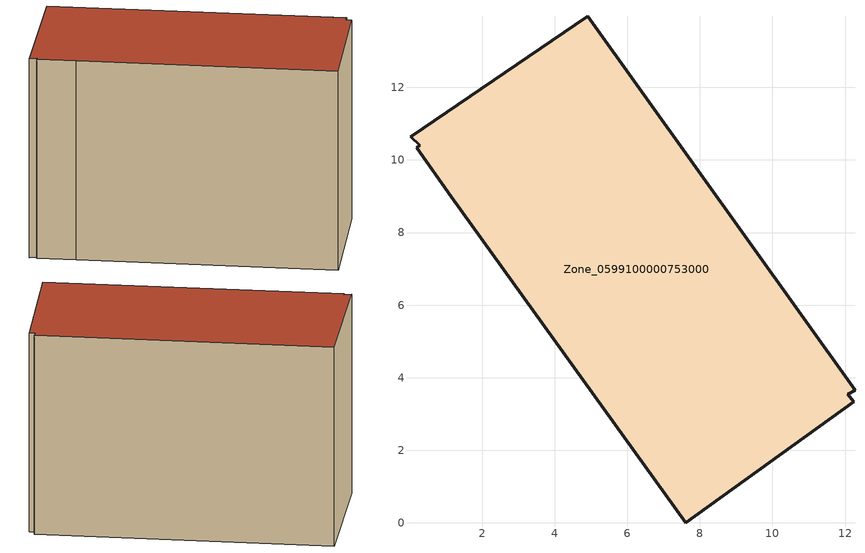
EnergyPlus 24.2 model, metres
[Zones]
Zone_0599100000753000
 floor ground (C_G): 12.24,3.33 7.61,0 1.15,8.99 0.2,10.34 0.28,10.4 0.03,10.63 4.91,13.97 12.27,3.66 12.08,3.54 z0
 wall outside (C_F): 1.15,8.99 7.61,0 12.24,3.33 12.08,3.54 12.27,3.66 4.91,13.97 0.03,10.63 0.28,10.4 0.2,10.34 1.15,8.99 z0:9.02
 roof outside (C_R): 7.61,0 12.24,3.33 12.08,3.54 12.27,3.66 4.91,13.97 0.03,10.63 0.28,10.4 0.2,10.34 1.15,8.99 z9.02
[BUILDING]
Pand.0599100000753000: North Axis=0; Terrain=City; Loads Convergence Tolerance Value=0.04; Temperature Convergence Tolerance Value=0.4; Solar Distribution=FullExterior; Maximum Number of Warmup Days=25; Minimum Number of Warmup Days=1
[Site:Location]
Rotterdam.The.Hague.AP_ZH_NLD Design_Conditions: Latitude=51.96; Longitude=4.45; Time Zone=1; Elevation=-4.5
[SITE:GROUNDTEMPERATURE:BUILDINGSURFACE]
18, 18, 18, 18, 18, 18, 18, 18, 18, 18, 18, 18
[MATERIAL] Thermal Absorptance=0.9; Solar Absorptance=0.7; Visible Absorptance=0.7
Name | Roughness | Thickness | Conductivity | Density | Specific Heat
G.TC.2006-2014 | MediumSmooth | 0.15 | 0.06 | 540 | 1210
F.TC.2006-2014 | Rough | 0.3 | 0.12 | 1920 | 840
R.TC.2006-2014 | MediumRough | 0.2 | 0.08 | 1500 | 1000
[CONSTRUCTION]
C_G: G.TC.2006-2014
C_F: F.TC.2006-2014
C_R: R.TC.2006-2014
[ZONE]
Zone_0599100000753000: Type=1; Multiplier=1; Ceiling Height=Autocalculate; Volume=Autocalculate; Floor Area=autocalculate; Part of Total Floor Area=Yes
[ZONEINFILTRATION:DESIGNFLOWRATE]
Infil_Zone_0599100000753000: Zone or ZoneList or Space or SpaceList=Zone_0599100000753000; Schedule=AlwaysOn; Design Flow Rate Calculation Method=Flow/Area; Flow Rate per Floor Area=0.0015; Constant Term Coefficient=1; Temperature Term Coefficient=0; Velocity Term Coefficient=0; Velocity Squared Term Coefficient=0
[HVACTEMPLATE:ZONE:IDEALLOADSAIRSYSTEM]
Zone_0599100000753000: Maximum Heating Supply Air Temperature=50; Minimum Cooling Supply Air Temperature=13; Maximum Heating Supply Air Humidity Ratio=0.0156; Minimum Cooling Supply Air Humidity Ratio=0.0077; Heating Limit=NoLimit; Cooling Limit=NoLimit; Dehumidification Control Type=ConstantSensibleHeatRatio; Cooling Sensible Heat Ratio=0.7; Dehumidification Setpoint=60; Humidification Control Type=None; Humidification Setpoint=30; Outdoor Air Method=None; Outdoor Air Flow Rate per Person=0.00944; Outdoor Air Flow Rate per Zone Floor Area=0; Outdoor Air Flow Rate per Zone=0; Demand Controlled Ventilation Type=None; Outdoor Air Economizer Type=NoEconomizer; Heat Recovery Type=None; Sensible Heat Recovery Effectiveness=0.7; Latent Heat Recovery Effectiveness=0.65
[ZONECONTROL:THERMOSTAT]
ThermostatControl_Zone_0599100000753000: Zone or ZoneList=Zone_0599100000753000; Control Type Schedule=DualSetpointControlType; Control 1=Thermostat_Zone_0599100000753000; Temperature Difference Between Cutout And Setpoint=0
[THERMOSTATSETPOINT:DUALSETPOINT]
Thermostat_Zone_0599100000753000: Heating Setpoint Temperature Schedule=HeatingSetpoint_Zone_0599100000753000; Cooling Setpoint Temperature Schedule=CoolingSetpoint_Zone_0599100000753000
[SCHEDULE:COMPACT]
HeatingSetpoint_Zone_0599100000753000: Through: 12/31, For: AllDays, Until: 24:00, 21
CoolingSetpoint_Zone_0599100000753000: Through: 12/31, For: AllDays, Until: 24:00, 24
DualSetpointControlType: Through: 12/31, For: AllDays, Until: 24:00, 4
AlwaysOn: Through: 12/31, For: AllDays, Until: 24:00, 1
